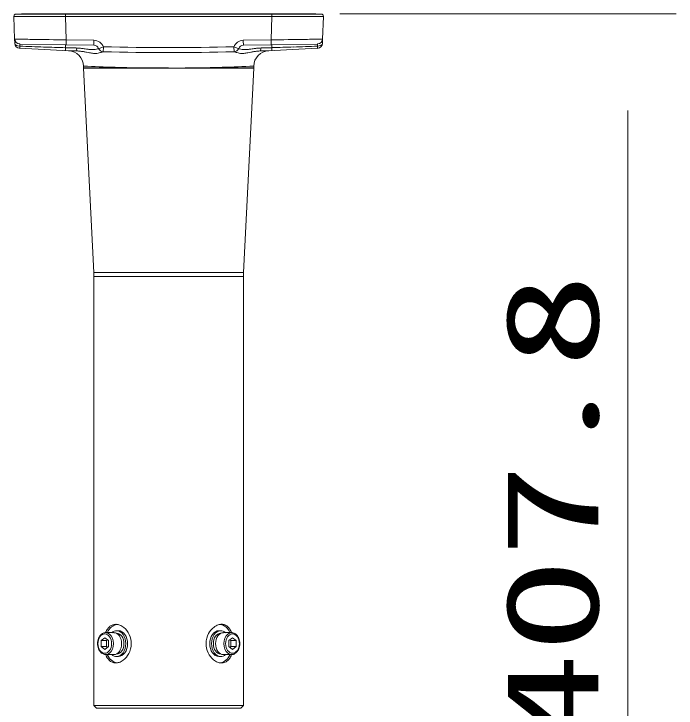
# Model space of a CAD drawing. Units: millimetres on the paper. Extents: x -62 to 64, y -59 to 59.
# Drawn here: x -21.75 to -4.64, y 21.37 to 39.31 of the extents above; entities that cross this region are included whole.
import ezdxf
from ezdxf.enums import TextEntityAlignment as Align

# ---------------------------------------------------------------- set-up
doc = ezdxf.new("R2010")
doc.units = ezdxf.units.MM
doc.layers.add('0-2_GAIKEI', color=4, linetype='Continuous', lineweight=9)
doc.layers.add('0-3_SUNPO', color=7, linetype='Continuous', lineweight=9)
doc.styles.add('ＭＳ ゴシック', font='')
doc.styles.get('ＭＳ ゴシック').set_extended_font_data('MS Gothic')

msp = doc.modelspace()

# ---------------------------------------------------------------- linework, layer by layer
at = {"layer": '0-2_GAIKEI', "color": 7}
for p, q in [((-13.788, 39.303), (-21.722, 39.303)), ((-21.754, 39.244), (-21.734, 38.664)), ((-13.756, 39.244), (-13.776, 38.664)), ((-13.772, 38.777), (-13.772, 38.778)), ((-21.734, 38.664), (-21.73, 38.553)), ((-13.776, 38.664), (-13.78, 38.553)), ((-15.189, 38.362), (-15.402, 38.355)), ((-19.956, 37.916), (-19.956, 37.963)), ((-19.691, 32.628), (-19.956, 37.91)), ((-15.818, 32.628), (-15.554, 37.91)), ((-15.554, 37.916), (-15.554, 37.963)), ((-19.689, 32.528), (-19.689, 21.443)), ((-15.821, 32.528), (-15.821, 21.443)), ((-19.689, 21.443), (-19.621, 21.375)), ((-15.821, 21.443), (-15.889, 21.375))]:
    msp.add_line(p, q, dxfattribs=at)
at = {"layer": '0-2_GAIKEI'}
for p, q in [((-21.516, 39.313), (-21.516, 39.303)), ((-20.421, 39.303), (-20.421, 39.244)), ((-20.383, 39.313), (-20.383, 39.303)), ((-15.127, 39.313), (-15.127, 39.303)), ((-15.089, 39.303), (-15.089, 39.244)), ((-13.994, 39.313), (-13.994, 39.303)), ((-13.954, 39.313), (-13.954, 39.303)), ((-15.089, 39.244), (-15.11, 38.643)), ((-19.684, 38.631), (-20.4, 38.643)), ((-15.826, 38.631), (-15.11, 38.643)), ((-21.603, 38.535), (-20.402, 38.515)), ((-20.421, 38.441), (-20.42, 38.515)), ((-19.687, 38.502), (-20.402, 38.515)), ((-16.065, 38.334), (-16.069, 38.463)), ((-15.823, 38.502), (-15.108, 38.515)), ((-13.907, 38.535), (-15.108, 38.515)), ((-15.088, 38.441), (-15.09, 38.515)), ((-19.445, 38.334), (-19.445, 38.334)), ((-16.065, 38.334), (-16.065, 38.334)), ((-19.956, 37.916), (-18.321, 37.916)), ((-19.956, 37.91), (-18.321, 37.91)), ((-18.321, 37.91), (-17.755, 37.91)), ((-17.189, 37.91), (-17.755, 37.91)), ((-17.189, 37.916), (-15.554, 37.916)), ((-17.189, 37.91), (-15.554, 37.91)), ((-19.691, 32.628), (-15.818, 32.628)), ((-19.689, 32.528), (-15.821, 32.528)), ((-19.382, 23.325), (-19.17, 23.325)), ((-19.099, 23.375), (-19.052, 23.375)), ((-16.411, 23.375), (-16.458, 23.375)), ((-16.128, 23.325), (-16.34, 23.325)), ((-19.102, 23.308), (-19.099, 23.308)), ((-16.408, 23.308), (-16.411, 23.308)), ((-19.592, 23.041), (-19.592, 23.045)), ((-19.335, 23.138), (-19.358, 23.118)), ((-16.175, 22.945), (-16.152, 22.964)), ((-15.918, 23.041), (-15.918, 23.038)), ((-19.382, 22.758), (-19.17, 22.758)), ((-19.102, 22.775), (-19.099, 22.775)), ((-19.099, 22.708), (-19.052, 22.708)), ((-16.411, 22.708), (-16.458, 22.708)), ((-16.408, 22.775), (-16.411, 22.775)), ((-16.128, 22.758), (-16.34, 22.758)), ((-15.822, 21.442), (-19.688, 21.442)), ((-15.887, 21.375), (-19.623, 21.375))]:
    msp.add_line(p, q, dxfattribs=at)
for points in [[(-21.556, 39.303), (-21.556, 39.313), (-13.954, 39.313)], [(-15.089, 39.244), (-20.421, 39.244), (-20.4, 38.643)], [(-19.5, 23.118), (-19.358, 23.118), (-19.358, 22.964)], [(-19.5, 22.964), (-19.358, 22.964), (-19.335, 22.945)], [(-16.01, 23.118), (-16.152, 23.118), (-16.175, 23.138)], [(-16.01, 22.964), (-16.152, 22.964), (-16.152, 23.118)]]:
    msp.add_lwpolyline(points, dxfattribs=at)
for points in [[(-19.405, 23.195), (-19.5, 23.118), (-19.5, 22.964), (-19.405, 22.887), (-19.311, 22.964), (-19.311, 23.118)], [(-16.105, 23.195), (-16.199, 23.118), (-16.199, 22.964), (-16.105, 22.887), (-16.01, 22.964), (-16.01, 23.118)]]:
    msp.add_lwpolyline(points, close=True, dxfattribs=at)
for centre, radius in [((-21.606, 38.425), 0.0019), ((-21.604, 38.424), 0.0001), ((-21.602, 38.535), 0.0004), ((-13.908, 38.535), 0.0004), ((-13.904, 38.425), 0.0019), ((-13.906, 38.424), 0.0001), ((-20.427, 38.367), 0.0013), ((-20.426, 38.367), 0.0001), ((-15.083, 38.367), 0.0013), ((-15.084, 38.367), 0.0001)]:
    msp.add_circle(centre, radius, dxfattribs=at)
at = {"layer": '0-2_GAIKEI', "color": 7}
for centre, radius, start, end in [((-21.687, 39.247), 0.0667, 121.7883, 182), ((-13.823, 39.247), 0.0667, 358, 58.2117), ((-21.596, 38.557), 0.133, 182, 266.6911), ((-17.755, 105.002), 66.689, 266.69114, 267.78203), ((-17.755, 105.002), 66.689, 272.20548, 273.30886), ((-13.914, 38.557), 0.133, 273.3089, 358), ((-20.356, 37.963), 0.4, 360, 87.7782), ((-17.677, 109.512), 71.199, 267.86606, 268.04329), ((-20.145, 37.387), 0.969, 81.523, 87.7962), ((-20.21, 36.915), 1.445, 80.0071, 81.7479), ((-20.488, 35.357), 3.027, 78.3371, 79.9289), ((-19.264, 41.285), 3.026, 258.3196, 259.7996), ((-19.588, 39.491), 1.202, 259.8578, 262.1741), ((-19.658, 38.948), 0.656, 261.7594, 271.3198), ((-19.655, 38.752), 0.46, 271.5709, 287.1513), ((-19.809, 39.247), 0.978, 287.2398, 289.6153), ((-19.389, 38.066), 0.276, 105.1142, 109.4872), ((-19.442, 38.26), 0.075, 95.3485, 104.8579), ((-19.446, 38.291), 0.0429, 90, 93.8493), ((-17.755, 105.002), 66.689, 268.54815, 271.45185), ((-16.064, 38.291), 0.0429, 86.1508, 90), ((-16.068, 38.26), 0.075, 75.1421, 84.6516), ((-16.121, 38.066), 0.276, 70.5128, 74.8858), ((-15.701, 39.247), 0.978, 250.3847, 252.7602), ((-15.855, 38.752), 0.46, 252.8486, 268.429), ((-15.852, 38.948), 0.656, 268.6801, 278.2406), ((-15.922, 39.491), 1.202, 277.8259, 280.1422), ((-16.246, 41.285), 3.026, 280.2004, 281.6804), ((-15.022, 35.357), 3.027, 100.0711, 101.6629), ((-15.154, 37.963), 0.4, 92.2218, 180), ((-15.3, 36.915), 1.445, 98.2521, 99.9929), ((-15.365, 37.387), 0.969, 92.2037, 98.4769), ((-19.822, 37.916), 0.133, 179.9998, 182.8622), ((-15.688, 37.916), 0.133, 357.1376, 0), ((-21.69, 32.528), 2.001, 0, 2.8624), ((-13.82, 32.528), 2.001, 177.1376, 180)]:
    msp.add_arc(centre, radius, start, end, dxfattribs=at)
at = {"layer": '0-2_GAIKEI'}
for centre, radius, start, end in [((-21.486, 39.305), 0.0699, 172.9802, 181.2002), ((-14.024, 39.305), 0.0699, 358.7998, 7.0198), ((-21.657, 44.995), 5.752, 269.0331, 270.2588), ((-21.25, 396.084), 356.841, 269.93886, 270.13313), ((-14.26, 395.946), 356.702, 269.86684, 270.06123), ((-13.853, 44.979), 5.736, 269.7413, 270.9678), ((-21.701, 39.046), 0.384, 265.0921, 270), ((-21.6, 38.669), 0.133, 182, 269), ((-20.824, 75.632), 36.98, 268.6406, 269.2766), ((-16.76, 339.894), 301.273, 269.13816, 269.30766), ((-19.689, 38.364), 0.267, 21.8048, 89), ((-15.821, 38.364), 0.267, 91, 158.1952), ((-18.75, 339.903), 301.282, 270.69234, 270.86184), ((-14.686, 75.635), 36.983, 270.7235, 271.3594), ((-13.91, 38.669), 0.133, 271, 358), ((-13.809, 39.046), 0.384, 270, 274.9078), ((-21.617, 38.428), 0.0136, 344.7015, 349.504), ((-21.264, 38.551), 0.339, 183.0641, 184.1693), ((-21.791, 38.455), 0.19, 352.089, 353.6852), ((-21.654, 38.435), 0.0515, 349.279, 352.2882), ((-21.569, 38.535), 0.0333, 180, 183.5383), ((-19.65, 38.665), 1.957, 184.0414, 184.4741), ((-22.688, 38.546), 1.091, 354.466, 355.1456), ((-22.079, 38.487), 0.48, 353.6146, 354.4464), ((-16.039, 38.945), 5.579, 184.4488, 184.6591), ((-23.954, 38.652), 2.361, 355.1762, 355.8097), ((-13.663, 39.136), 7.962, 184.6424, 184.7282), ((-16.578, 172.03), 133.645, 267.84691, 268.11041), ((-16.599, 171.337), 132.952, 268.10975, 268.35239), ((-22.611, 38.514), 2.191, 356.508, 357.0548), ((-26.748, 38.728), 6.333, 357.0486, 357.4008), ((-17.29, 141.598), 103.205, 268.26138, 268.41581), ((-20.186, 36.941), 1.492, 84.7874, 88.376), ((-20.235, 36.392), 2.043, 82.3779, 84.8113), ((-20.565, 33.874), 4.583, 81.789, 82.4576), ((-19.091, 43.976), 5.626, 261.6243, 262.3688), ((-19.622, 40.022), 1.637, 262.4062, 263.9491), ((-19.692, 39.364), 0.974, 263.9472, 266.3264), ((-19.713, 39.03), 0.64, 266.2877, 271.1191), ((-19.71, 38.824), 0.434, 271.2437, 277.3627), ((-19.689, 38.369), 0.133, 21.8048, 89), ((-19.691, 38.686), 0.295, 277.1247, 291.8267), ((-19.482, 38.188), 0.245, 110.3529, 113.7868), ((-19.563, 38.4), 0.0187, 99.2631, 105.4028), ((-19.442, 38.468), 0.133, 201.7824, 268.5386), ((-19.441, 38.468), 0.133, 201.8048, 268.5482), ((-17.755, 104.997), 66.555, 268.54815, 271.45185), ((-16.069, 38.468), 0.133, 271.4518, 338.1952), ((-16.068, 38.468), 0.133, 271.4615, 338.2175), ((-15.821, 38.369), 0.133, 91, 158.1952), ((-15.947, 38.4), 0.0187, 74.5973, 80.737), ((-16.028, 38.188), 0.245, 66.2132, 69.6472), ((-15.819, 38.686), 0.295, 248.1732, 262.8752), ((-15.8, 38.824), 0.434, 262.6372, 268.7562), ((-15.797, 39.03), 0.64, 268.8809, 273.7123), ((-15.818, 39.364), 0.974, 273.6735, 276.0527), ((-15.888, 40.022), 1.637, 276.0509, 277.5938), ((-16.418, 43.976), 5.626, 277.6312, 278.3757), ((-14.945, 33.874), 4.583, 97.5424, 98.2109), ((-15.275, 36.392), 2.043, 95.1886, 97.6221), ((-15.324, 36.941), 1.492, 91.624, 95.2126), ((-18.22, 141.598), 103.205, 271.58419, 271.73862), ((-18.916, 171.506), 133.12, 271.64772, 271.89006), ((-8.761, 38.728), 6.334, 182.5992, 182.9514), ((-12.899, 38.514), 2.191, 182.9452, 183.492), ((-18.932, 172.03), 133.645, 271.88959, 272.15309), ((-21.847, 39.136), 7.962, 355.2718, 355.3576), ((-19.471, 38.945), 5.579, 355.3409, 355.5512), ((-11.556, 38.652), 2.361, 184.1903, 184.8238), ((-12.822, 38.546), 1.091, 184.8544, 185.534), ((-15.86, 38.665), 1.957, 355.5259, 355.9586), ((-13.941, 38.535), 0.0333, 356.4617, 0), ((-14.246, 38.551), 0.339, 355.8307, 356.9359), ((-13.431, 38.487), 0.48, 185.5536, 186.3854), ((-13.719, 38.455), 0.19, 186.3148, 187.911), ((-13.856, 38.435), 0.0515, 187.7118, 190.721), ((-13.893, 38.428), 0.0136, 190.496, 195.2985), ((-20.583, 38.384), 0.158, 354.1877, 356.0002), ((-21.094, 38.422), 0.671, 355.8363, 356.4907), ((-20.446, 38.37), 0.021, 350.6893, 354.2631), ((-14.416, 38.422), 0.671, 183.5092, 184.1636), ((-14.927, 38.384), 0.158, 183.9997, 185.8122), ((-15.064, 38.37), 0.021, 185.7368, 189.3105), ((-17.755, 85.967), 48.054, 267.3747, 269.3244), ((-17.84, 216.772), 178.856, 269.84576, 270.02714), ((-17.669, 216.091), 178.176, 269.97246, 270.15436), ((-17.755, 85.966), 48.053, 270.6749, 272.6254), ((-19.123, 23.307), 0.234, 90, 129.0605), ((-19.123, 23.288), 0.254, 87.1826, 90), ((-19.127, 23.248), 0.294, 67.817, 86.723), ((-19.165, 23.155), 0.395, 50.5309, 67.7591), ((-16.356, 23.174), 0.373, 108.5545, 127.3817), ((-16.386, 23.263), 0.278, 90.3103, 108.514), ((-16.386, 23.308), 0.233, 67.9201, 90.2469), ((-16.396, 23.29), 0.253, 44.1433, 67.4242), ((-19.381, 23.157), 0.168, 90.4431, 121.3803), ((-18.921, 23.151), 0.493, 152.1277, 159.399), ((-19.003, 23.195), 0.4, 144.5177, 152.2192), ((-19.08, 23.252), 0.304, 128.902, 144.8377), ((-19.244, 23.062), 0.516, 25.1337, 50.3548), ((-16.275, 23.069), 0.505, 127.4337, 152.6937), ((-16.474, 23.216), 0.361, 27.3591, 44.067), ((-16.603, 23.145), 0.508, 20.7123, 27.7596), ((-16.128, 23.166), 0.159, 85.5955, 90), ((-16.13, 23.155), 0.169, 58.4265, 85.2356), ((-19.226, 23.043), 0.366, 157.9838, 179.7303), ((-19.305, 23.075), 0.281, 139.4661, 157.928), ((-19.358, 23.119), 0.212, 121.3308, 139.2674), ((-19.28, 23.041), 0.558, 332.3262, 25.443), ((-16.23, 23.041), 0.558, 152.3262, 205.443), ((-16.153, 23.118), 0.213, 40.3965, 58.4201), ((-16.207, 23.074), 0.283, 21.6797, 40.1992), ((-16.285, 23.043), 0.367, 359.7692, 21.6323), ((-19.225, 23.04), 0.367, 179.7692, 201.6323), ((-16.284, 23.04), 0.366, 337.9838, 359.7303), ((-19.303, 23.009), 0.283, 201.6797, 220.1992), ((-19.357, 22.964), 0.213, 220.3965, 238.4201), ((-19.38, 22.927), 0.169, 238.4265, 265.2355), ((-19.235, 23.014), 0.505, 307.4337, 332.6937), ((-16.266, 23.021), 0.516, 205.1337, 230.3548), ((-16.129, 22.926), 0.168, 270.4431, 301.3803), ((-16.152, 22.964), 0.212, 301.3308, 319.2674), ((-16.205, 23.008), 0.281, 319.4661, 337.928), ((-19.382, 22.916), 0.159, 265.5955, 270), ((-18.907, 22.938), 0.508, 200.7123, 207.7595), ((-19.036, 22.867), 0.361, 207.3591, 224.067), ((-19.114, 22.792), 0.253, 224.1433, 247.4242), ((-19.154, 22.909), 0.373, 288.5545, 307.3817), ((-16.345, 22.928), 0.395, 230.5309, 247.7591), ((-16.43, 22.83), 0.304, 308.902, 324.8377), ((-16.507, 22.887), 0.4, 324.5177, 332.2192), ((-16.589, 22.931), 0.493, 332.1277, 339.399), ((-19.123, 22.774), 0.233, 247.9201, 270.2469), ((-19.124, 22.819), 0.278, 270.3103, 288.514), ((-16.383, 22.835), 0.294, 247.817, 266.723), ((-16.387, 22.795), 0.254, 267.1826, 270), ((-16.387, 22.776), 0.234, 270, 309.0605)]:
    msp.add_arc(centre, radius, start, end, dxfattribs=at)
for centre, major_axis, ratio, start_param, end_param in [((-20.4, 38.648), (0.002, 0.133), 0.000609, 3.141592, 4.677488), ((-19.684, 38.635), (0.002, 0.133), 0.000609, 3.141593, 4.677488), ((-15.826, 38.635), (-0.002, 0.133), 0.000609, 1.605698, 3.141593), ((-15.11, 38.648), (-0.002, 0.133), 0.000609, 1.605698, 3.141593), ((-21.596, 38.557), (-0.133, -0.005), 0.581677, 6.283185, 7.81806), ((-20.103, 38.488), (-0.005, -0.133), 0.317936, 5.151033, 6.283186), ((-19.441, 38.468), (0.124, 0.05), 0.032405, 3.141593, 4.699425), ((-19.441, 38.468), (0.003, 0.133), 0.000885, 3.141593, 4.677494), ((-16.069, 38.468), (-0.124, 0.05), 0.032405, 1.58376, 3.141593), ((-15.407, 38.488), (0.005, -0.133), 0.317936, 6.283185, 7.415338), ((-13.914, 38.557), (0.133, -0.005), 0.581677, 4.748311, 6.283185), ((-19.052, 23.041), (0, 0.5), 0.707107, 0.099525, 0.968342), ((-16.458, 23.041), (0, -0.5), 0.707107, 2.173251, 3.042067), ((-19.382, 23.041), (0, 0.283), 0.707107, 3.141629, 6.283222), ((-19.099, 23.041), (0, -0.333), 0.707107, 3.141593, 3.696404), ((-19.17, 23.041), (0, -0.283), 0.707107, 1.570796, 3.141593), ((-19.099, 23.041), (0, -0.333), 0.707107, 1.570796, 3.141593), ((-19.052, 23.041), (0, -0.333), 0.707107, 1.570796, 3.141593), ((-16.458, 23.041), (0, 0.333), 0.707107, 6.283185, 7.853982), ((-16.411, 23.041), (0, 0.333), 0.707107, 6.283185, 7.853982), ((-16.34, 23.041), (0, 0.283), 0.707107, 0, 1.570796), ((-16.411, 23.041), (0, 0.333), 0.707107, 5.728374, 6.283185), ((-16.128, 23.041), (0, -0.283), 0.707107, 3.141629, 6.283222), ((-19.099, 23.041), (0, -0.267), 0.707107, 1.570796, 3.141593), ((-16.411, 23.041), (0, 0.267), 0.707107, 6.283185, 7.853982), ((-19.17, 23.041), (0, 0.283), 0.707107, 3.141593, 4.712389), ((-19.099, 23.041), (0, 0.267), 0.707107, 3.141593, 4.712389), ((-19.099, 23.041), (0, 0.333), 0.707107, 3.141593, 4.712389), ((-19.052, 23.041), (0, 0.333), 0.707107, 3.141593, 4.712389), ((-16.458, 23.041), (0, -0.333), 0.707107, 4.712389, 6.283185), ((-16.411, 23.041), (0, -0.333), 0.707107, 4.712389, 6.283185), ((-16.411, 23.041), (0, -0.267), 0.707107, 4.712389, 6.283185), ((-16.34, 23.041), (0, -0.283), 0.707107, 4.712389, 6.283185), ((-19.052, 23.041), (0, 0.5), 0.707107, 2.173251, 3.042067), ((-19.099, 23.041), (0, 0.333), 0.707107, 2.586781, 3.141593), ((-16.458, 23.041), (0, -0.5), 0.707107, 0.099525, 0.968342), ((-16.411, 23.041), (0, -0.333), 0.707107, 6.283185, 6.837996)]:
    msp.add_ellipse(centre, major_axis=major_axis, ratio=ratio, start_param=start_param, end_param=end_param, dxfattribs=at)
for centre, major_axis in [((-19.405, 23.041), (0, 0.25)), ((-16.105, 23.041), (0, -0.25))]:
    msp.add_ellipse(centre, major_axis=major_axis, ratio=0.707107, dxfattribs=at)
at = {"layer": '0-3_SUNPO'}
for p, q in [((-13.33, 39.313), (-4.642, 39.313)), ((-5.892, 14.589), (-5.892, 36.813))]:
    msp.add_line(p, q, dxfattribs=at)

# ---------------------------------------------------------------- texts
at = {"layer": '0-3_SUNPO', "style": 'ＭＳ ゴシック', "width": 1.5}
msp.add_text('407.8', height=2.405, rotation=90, dxfattribs=at).set_placement((-5.93, 20.344), align=Align.BOTTOM_LEFT)

doc.saveas('drawing.dxf')
